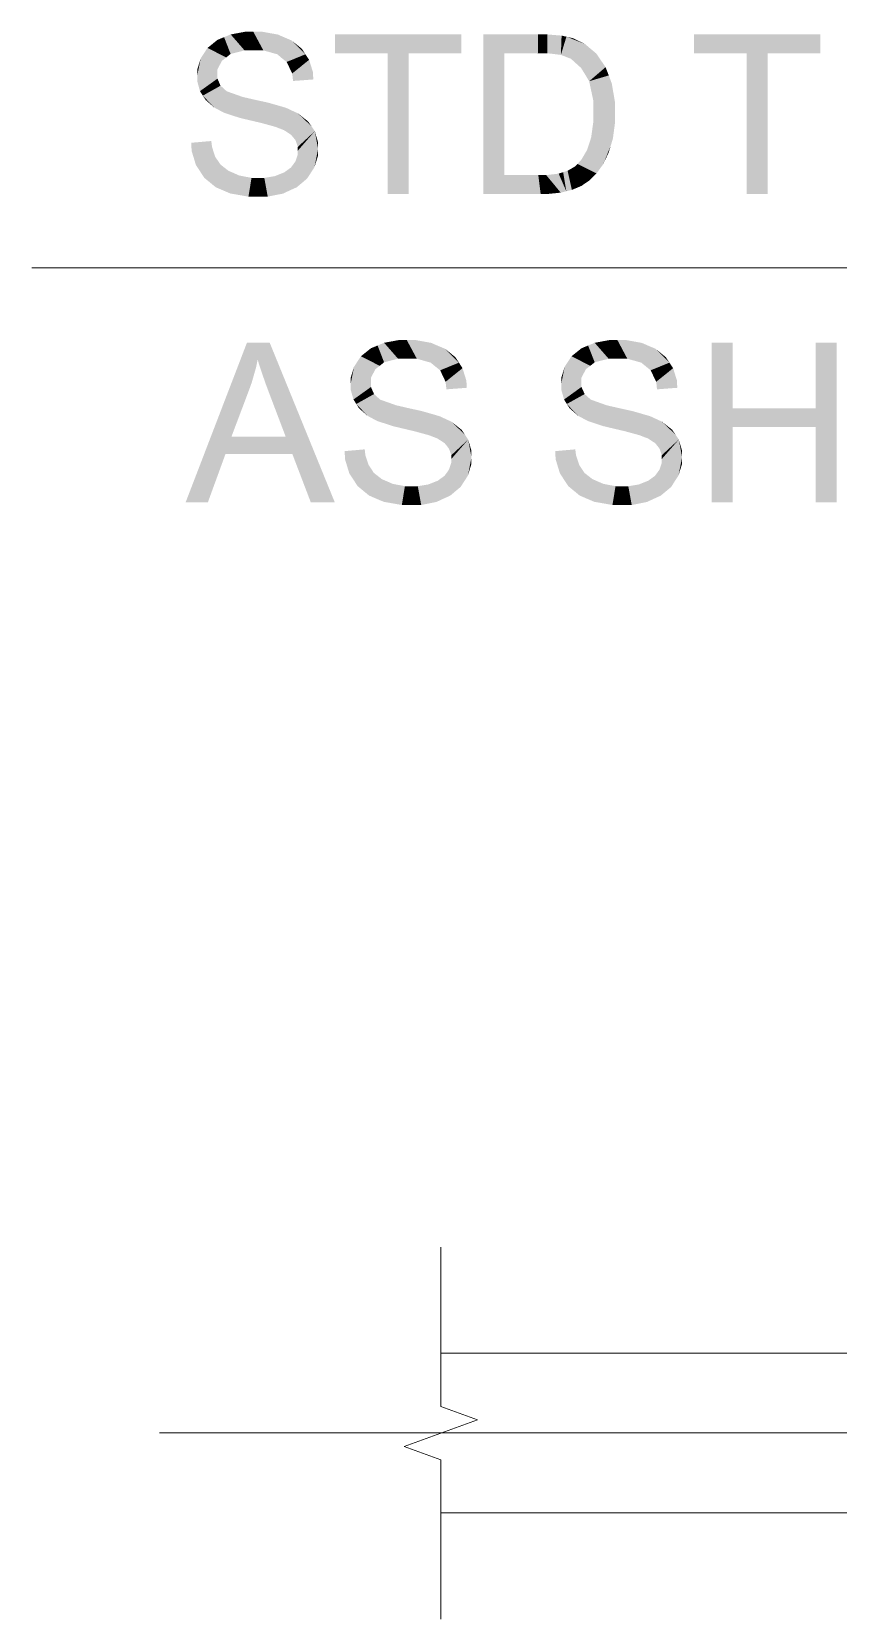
# Model space of a CAD drawing. Header units: millimetres. Extents: x 2 to 579, y 1 to 405.
# Drawn here: x 201.23 to 208.05, y 88.25 to 101.69 of the extents above; entities that cross this region are included whole.
import ezdxf

# ---------------------------------------------------------------- set-up
doc = ezdxf.new("R2010")
doc.units = ezdxf.units.MM
doc.linetypes.add('XKITLINE00', pattern=[0])
doc.layers.add('LinkedObject', color=7, linetype='Continuous', lineweight=0)

# ---------------------------------------------------------------- blocks, each defined once
blk = doc.blocks.new('*A4')
at = {"layer": 'LinkedObject'}
for points in [[(202.805, 101.619), (202.879, 101.47), (202.721, 101.551)], [(202.916, 101.5), (202.805, 101.619), (202.861, 101.642)], [(202.879, 101.47), (202.805, 101.619), (202.916, 101.5)], [(202.917, 101.665), (203.034, 101.53), (202.861, 101.642)], [(202.861, 101.642), (203.034, 101.53), (202.916, 101.5)], [(203.04, 101.688), (203.034, 101.53), (202.917, 101.665)], [(203.108, 101.688), (203.034, 101.53), (203.04, 101.688)], [(203.034, 101.53), (203.108, 101.688), (203.115, 101.53)], [(203.108, 101.688), (203.193, 101.53), (203.115, 101.53)], [(203.316, 101.664), (203.108, 101.688), (203.183, 101.688)], [(203.373, 101.639), (203.108, 101.688), (203.316, 101.664)], [(203.311, 101.497), (203.108, 101.688), (203.373, 101.639)], [(203.193, 101.53), (203.108, 101.688), (203.311, 101.497)], [(203.373, 101.639), (203.35, 101.464), (203.311, 101.497)], [(203.43, 101.615), (203.35, 101.464), (203.373, 101.639)], [(203.35, 101.464), (203.43, 101.615), (203.39, 101.432)], [(203.39, 101.432), (203.43, 101.615), (203.549, 101.497)], [(203.549, 101.497), (203.43, 101.615), (203.518, 101.544)], [(203.799, 101.665), (204.243, 101.506), (203.799, 101.506)], [(204.421, 101.506), (204.243, 101.506), (203.799, 101.665)], [(204.421, 101.506), (203.799, 101.665), (204.868, 101.665)], [(204.421, 101.506), (204.868, 101.665), (204.868, 101.506)], [(205.052, 101.665), (205.23, 101.506), (205.052, 100.315)], [(205.514, 101.506), (205.052, 101.665), (205.516, 101.665)], [(205.23, 101.506), (205.052, 101.665), (205.514, 101.506)], [(205.516, 101.665), (205.593, 101.506), (205.514, 101.506)], [(205.595, 101.665), (205.593, 101.506), (205.516, 101.665)], [(205.595, 101.665), (205.709, 101.492), (205.593, 101.506)], [(205.715, 101.655), (205.709, 101.492), (205.595, 101.665)], [(205.756, 101.646), (205.709, 101.492), (205.715, 101.655)], [(205.756, 101.646), (205.745, 101.478), (205.709, 101.492)], [(205.745, 101.478), (205.756, 101.646), (205.794, 101.459)], [(205.913, 101.584), (205.756, 101.646), (205.814, 101.632)], [(205.954, 101.549), (205.756, 101.646), (205.913, 101.584)], [(205.879, 101.382), (205.756, 101.646), (205.954, 101.549)], [(205.794, 101.459), (205.756, 101.646), (205.879, 101.382)], [(206.835, 101.665), (207.279, 101.506), (206.835, 101.506)], [(207.457, 101.506), (207.279, 101.506), (206.835, 101.665)], [(207.457, 101.506), (206.835, 101.665), (207.904, 101.665)], [(207.457, 101.506), (207.904, 101.665), (207.904, 101.506)], [(202.692, 101.507), (202.634, 101.315), (202.663, 101.462)], [(202.842, 101.441), (202.634, 101.315), (202.692, 101.507)], [(202.663, 101.462), (202.634, 101.315), (202.634, 101.367)], [(202.721, 101.551), (202.879, 101.47), (202.692, 101.507)], [(202.692, 101.507), (202.879, 101.47), (202.842, 101.441)], [(203.549, 101.497), (203.437, 101.335), (203.39, 101.432)], [(203.58, 101.45), (203.437, 101.335), (203.549, 101.497)], [(204.243, 100.315), (204.421, 101.506), (204.421, 100.315)], [(204.243, 101.506), (204.421, 101.506), (204.243, 100.315)], [(205.052, 100.315), (205.23, 101.506), (205.23, 100.474)], [(205.954, 101.549), (205.914, 101.326), (205.879, 101.382)], [(206.008, 101.504), (205.914, 101.326), (205.954, 101.549)], [(206.087, 101.388), (205.914, 101.326), (206.008, 101.504)], [(207.279, 100.315), (207.457, 101.506), (207.457, 100.315)], [(207.279, 101.506), (207.457, 101.506), (207.279, 100.315)], [(202.805, 101.369), (202.634, 101.315), (202.842, 101.441)], [(202.634, 101.315), (202.805, 101.369), (202.805, 101.327)], [(202.805, 101.291), (202.634, 101.315), (202.805, 101.327)], [(203.613, 101.344), (203.437, 101.335), (203.58, 101.45)], [(203.615, 101.284), (203.437, 101.335), (203.613, 101.344)], [(203.437, 101.335), (203.615, 101.284), (203.444, 101.271)], [(205.914, 101.326), (206.087, 101.388), (205.948, 101.269)], [(205.948, 101.269), (206.087, 101.388), (206.114, 101.318)], [(206.114, 101.318), (205.983, 101.106), (205.948, 101.269)], [(206.14, 101.248), (205.983, 101.106), (206.114, 101.318)], [(202.634, 101.315), (202.805, 101.291), (202.634, 101.269)], [(202.634, 101.269), (202.805, 101.291), (202.657, 101.185)], [(202.657, 101.185), (202.805, 101.291), (202.681, 101.147)], [(202.681, 101.147), (202.805, 101.291), (202.831, 101.231)], [(202.831, 101.231), (202.777, 101.047), (202.681, 101.147)], [(202.858, 101.207), (202.777, 101.047), (202.831, 101.231)], [(202.777, 101.047), (202.858, 101.207), (202.825, 101.021)], [(202.825, 101.021), (202.858, 101.207), (202.883, 101.184)], [(202.825, 101.021), (202.883, 101.184), (202.862, 101.002)], [(202.862, 101.002), (202.883, 101.184), (202.992, 100.959)], [(202.992, 100.959), (202.883, 101.184), (203.018, 101.136)], [(206.167, 101.087), (205.983, 101.106), (206.14, 101.248)], [(202.681, 101.147), (202.777, 101.047), (202.705, 101.11)], [(202.992, 100.959), (203.018, 101.136), (203.085, 100.937)], [(203.085, 100.937), (203.018, 101.136), (203.127, 101.111)], [(203.085, 100.937), (203.127, 101.111), (203.178, 100.915)], [(203.178, 100.915), (203.127, 101.111), (203.236, 101.087)], [(203.178, 100.915), (203.236, 101.087), (203.298, 100.882)], [(203.298, 100.882), (203.236, 101.087), (203.325, 100.871)], [(203.325, 100.871), (203.236, 101.087), (203.367, 100.855)], [(203.385, 101.044), (203.367, 100.855), (203.236, 101.087)], [(206.167, 100.997), (205.983, 101.106), (206.167, 101.087)], [(205.983, 101.106), (206.167, 100.997), (205.983, 101)], [(203.425, 101.025), (203.367, 100.855), (203.385, 101.044)], [(203.367, 100.855), (203.425, 101.025), (203.428, 100.815)], [(203.428, 100.815), (203.425, 101.025), (203.484, 100.998)], [(203.428, 100.815), (203.484, 100.998), (203.447, 100.792)], [(203.447, 100.792), (203.484, 100.998), (203.466, 100.768)], [(203.484, 100.998), (203.6, 100.888), (203.466, 100.768)], [(203.6, 100.888), (203.484, 100.998), (203.571, 100.929)], [(205.983, 100.924), (206.167, 100.92), (205.965, 100.793)], [(205.965, 100.793), (206.167, 100.92), (206.131, 100.725)], [(206.167, 100.997), (205.983, 100.924), (205.983, 101)], [(206.167, 100.92), (205.983, 100.924), (206.167, 100.997)], [(206.131, 100.725), (206.167, 100.92), (206.149, 100.784)], [(203.466, 100.768), (203.6, 100.888), (203.484, 100.713)], [(203.484, 100.713), (203.6, 100.888), (203.628, 100.846)], [(203.484, 100.713), (203.628, 100.846), (203.484, 100.681)], [(203.484, 100.681), (203.628, 100.846), (203.484, 100.649)], [(203.628, 100.846), (203.656, 100.696), (203.484, 100.649)], [(203.656, 100.696), (203.628, 100.846), (203.656, 100.75)], [(206.131, 100.725), (205.948, 100.74), (205.965, 100.793)], [(202.759, 100.712), (202.584, 100.748), (202.753, 100.763)], [(202.584, 100.748), (202.658, 100.506), (202.586, 100.681)], [(202.759, 100.712), (202.658, 100.506), (202.584, 100.748)], [(202.586, 100.681), (202.658, 100.506), (202.623, 100.559)], [(202.786, 100.629), (202.658, 100.506), (202.759, 100.712)], [(203.465, 100.592), (203.656, 100.696), (203.625, 100.541)], [(203.484, 100.649), (203.656, 100.696), (203.465, 100.592)], [(203.625, 100.541), (203.656, 100.696), (203.656, 100.642)], [(205.88, 100.601), (206.131, 100.725), (206.039, 100.528)], [(205.93, 100.686), (206.131, 100.725), (205.88, 100.601)], [(205.948, 100.74), (206.131, 100.725), (205.93, 100.686)], [(206.039, 100.528), (206.131, 100.725), (206.067, 100.567)], [(206.067, 100.567), (206.131, 100.725), (206.113, 100.665)], [(202.658, 100.506), (202.786, 100.629), (202.693, 100.452)], [(202.693, 100.452), (202.786, 100.629), (202.79, 100.372)], [(202.808, 100.597), (202.79, 100.372), (202.786, 100.629)], [(202.83, 100.564), (202.79, 100.372), (202.808, 100.597)], [(202.83, 100.564), (202.852, 100.345), (202.79, 100.372)], [(202.898, 100.511), (202.852, 100.345), (202.83, 100.564)], [(203.427, 100.539), (203.594, 100.493), (203.369, 100.497)], [(203.446, 100.565), (203.625, 100.541), (203.427, 100.539)], [(203.594, 100.493), (203.427, 100.539), (203.625, 100.541)], [(203.465, 100.592), (203.625, 100.541), (203.446, 100.565)], [(205.916, 100.406), (205.766, 100.511), (205.826, 100.546)], [(205.849, 100.569), (205.949, 100.428), (205.826, 100.546)], [(205.826, 100.546), (205.949, 100.428), (205.916, 100.406)], [(206.039, 100.528), (205.849, 100.569), (205.88, 100.601)], [(206.011, 100.489), (205.849, 100.569), (206.039, 100.528)], [(205.949, 100.428), (205.849, 100.569), (206.011, 100.489)], [(202.852, 100.345), (202.898, 100.511), (202.913, 100.319)], [(202.944, 100.491), (202.913, 100.319), (202.898, 100.511)], [(202.989, 100.471), (202.913, 100.319), (202.944, 100.491)], [(202.989, 100.471), (203.067, 100.292), (202.913, 100.319)], [(203.093, 100.451), (203.067, 100.292), (202.989, 100.471)], [(203.093, 100.451), (203.158, 100.292), (203.067, 100.292)], [(203.15, 100.451), (203.158, 100.292), (203.093, 100.451)], [(203.15, 100.451), (203.23, 100.292), (203.158, 100.292)], [(203.201, 100.451), (203.23, 100.292), (203.15, 100.451)], [(203.291, 100.466), (203.417, 100.345), (203.201, 100.451)], [(203.201, 100.451), (203.417, 100.345), (203.23, 100.292)], [(203.33, 100.482), (203.563, 100.445), (203.291, 100.466)], [(203.475, 100.371), (203.291, 100.466), (203.563, 100.445)], [(203.417, 100.345), (203.291, 100.466), (203.475, 100.371)], [(203.369, 100.497), (203.563, 100.445), (203.33, 100.482)], [(203.369, 100.497), (203.594, 100.493), (203.563, 100.445)], [(205.23, 100.474), (205.538, 100.315), (205.052, 100.315)], [(205.518, 100.474), (205.538, 100.315), (205.23, 100.474)], [(205.518, 100.474), (205.6, 100.315), (205.538, 100.315)], [(205.585, 100.474), (205.6, 100.315), (205.518, 100.474)], [(205.755, 100.338), (205.585, 100.474), (205.69, 100.487)], [(205.708, 100.326), (205.585, 100.474), (205.755, 100.338)], [(205.6, 100.315), (205.585, 100.474), (205.708, 100.326)], [(205.728, 100.499), (205.755, 100.338), (205.69, 100.487)], [(205.766, 100.511), (205.755, 100.338), (205.728, 100.499)], [(205.755, 100.338), (205.766, 100.511), (205.802, 100.349)], [(205.883, 100.383), (205.766, 100.511), (205.916, 100.406)], [(205.802, 100.349), (205.766, 100.511), (205.883, 100.383)], [(203.23, 100.292), (203.417, 100.345), (203.36, 100.318)], [(203.054, 99.055), (203.072, 98.655), (202.536, 97.705)], [(203.072, 98.655), (203.054, 99.055), (203.095, 98.719)], [(203.095, 98.719), (203.054, 99.055), (203.132, 98.848)], [(203.132, 98.848), (203.054, 99.055), (203.145, 98.913)], [(203.247, 99.055), (203.145, 98.913), (203.054, 99.055)], [(203.145, 98.913), (203.247, 99.055), (203.161, 98.858)], [(203.161, 98.858), (203.247, 99.055), (203.209, 98.718)], [(203.209, 98.718), (203.247, 99.055), (203.241, 98.632)], [(203.241, 98.632), (203.247, 99.055), (203.382, 98.26)], [(203.382, 98.26), (203.247, 99.055), (203.438, 98.114)], [(203.438, 98.114), (203.247, 99.055), (203.797, 97.705)], [(204.214, 99.055), (204.332, 98.92), (204.159, 99.032)], [(204.338, 99.078), (204.332, 98.92), (204.214, 99.055)], [(204.406, 99.078), (204.332, 98.92), (204.338, 99.078)], [(204.332, 98.92), (204.406, 99.078), (204.413, 98.92)], [(204.406, 99.078), (204.491, 98.92), (204.413, 98.92)], [(204.613, 99.054), (204.406, 99.078), (204.481, 99.078)], [(204.67, 99.029), (204.406, 99.078), (204.613, 99.054)], [(204.608, 98.887), (204.406, 99.078), (204.67, 99.029)], [(204.491, 98.92), (204.406, 99.078), (204.608, 98.887)], [(205.995, 99.055), (206.113, 98.92), (205.939, 99.032)], [(206.119, 99.078), (206.113, 98.92), (205.995, 99.055)], [(206.187, 99.078), (206.113, 98.92), (206.119, 99.078)], [(206.113, 98.92), (206.187, 99.078), (206.194, 98.92)], [(206.187, 99.078), (206.271, 98.92), (206.194, 98.92)], [(206.394, 99.054), (206.187, 99.078), (206.262, 99.078)], [(206.451, 99.029), (206.187, 99.078), (206.394, 99.054)], [(206.389, 98.887), (206.187, 99.078), (206.451, 99.029)], [(206.271, 98.92), (206.187, 99.078), (206.389, 98.887)], [(207.162, 98.5), (206.984, 97.705), (206.984, 99.055)], [(207.162, 98.5), (206.984, 99.055), (207.162, 99.055)], [(208.042, 99.055), (207.864, 98.5), (207.864, 99.055)], [(207.864, 98.341), (207.864, 98.5), (208.042, 99.055)], [(207.864, 98.341), (208.042, 99.055), (208.042, 97.705)], [(204.018, 98.941), (204.177, 98.86), (203.989, 98.897)], [(204.103, 99.009), (204.177, 98.86), (204.018, 98.941)], [(204.214, 98.89), (204.103, 99.009), (204.159, 99.032)], [(204.177, 98.86), (204.103, 99.009), (204.214, 98.89)], [(204.159, 99.032), (204.332, 98.92), (204.214, 98.89)], [(204.67, 99.029), (204.648, 98.854), (204.608, 98.887)], [(204.728, 99.005), (204.648, 98.854), (204.67, 99.029)], [(204.648, 98.854), (204.728, 99.005), (204.688, 98.822)], [(204.688, 98.822), (204.728, 99.005), (204.847, 98.887)], [(204.847, 98.887), (204.728, 99.005), (204.816, 98.934)], [(205.799, 98.941), (205.958, 98.86), (205.77, 98.897)], [(205.884, 99.009), (205.958, 98.86), (205.799, 98.941)], [(205.995, 98.89), (205.884, 99.009), (205.939, 99.032)], [(205.958, 98.86), (205.884, 99.009), (205.995, 98.89)], [(205.939, 99.032), (206.113, 98.92), (205.995, 98.89)], [(206.451, 99.029), (206.429, 98.854), (206.389, 98.887)], [(206.508, 99.005), (206.429, 98.854), (206.451, 99.029)], [(206.429, 98.854), (206.508, 99.005), (206.468, 98.822)], [(206.468, 98.822), (206.508, 99.005), (206.627, 98.887)], [(206.627, 98.887), (206.508, 99.005), (206.596, 98.934)], [(203.989, 98.897), (203.931, 98.705), (203.96, 98.852)], [(204.14, 98.831), (203.931, 98.705), (203.989, 98.897)], [(203.96, 98.852), (203.931, 98.705), (203.931, 98.757)], [(204.103, 98.759), (203.931, 98.705), (204.14, 98.831)], [(203.989, 98.897), (204.177, 98.86), (204.14, 98.831)], [(204.847, 98.887), (204.734, 98.725), (204.688, 98.822)], [(204.877, 98.84), (204.734, 98.725), (204.847, 98.887)], [(204.91, 98.734), (204.734, 98.725), (204.877, 98.84)], [(205.77, 98.897), (205.712, 98.705), (205.741, 98.852)], [(205.92, 98.831), (205.712, 98.705), (205.77, 98.897)], [(205.741, 98.852), (205.712, 98.705), (205.712, 98.757)], [(205.883, 98.759), (205.712, 98.705), (205.92, 98.831)], [(205.77, 98.897), (205.958, 98.86), (205.92, 98.831)], [(206.627, 98.887), (206.515, 98.725), (206.468, 98.822)], [(206.658, 98.84), (206.515, 98.725), (206.627, 98.887)], [(206.691, 98.734), (206.515, 98.725), (206.658, 98.84)], [(202.536, 97.705), (203.072, 98.655), (202.923, 98.26)], [(203.931, 98.705), (204.103, 98.759), (204.103, 98.717)], [(204.103, 98.681), (203.931, 98.705), (204.103, 98.717)], [(203.931, 98.705), (204.103, 98.681), (203.931, 98.659)], [(203.931, 98.659), (204.103, 98.681), (203.955, 98.575)], [(203.955, 98.575), (204.103, 98.681), (203.979, 98.537)], [(203.979, 98.537), (204.103, 98.681), (204.129, 98.621)], [(204.913, 98.674), (204.734, 98.725), (204.91, 98.734)], [(204.734, 98.725), (204.913, 98.674), (204.741, 98.661)], [(205.712, 98.705), (205.883, 98.759), (205.883, 98.717)], [(205.883, 98.681), (205.712, 98.705), (205.883, 98.717)], [(205.712, 98.705), (205.883, 98.681), (205.712, 98.659)], [(205.712, 98.659), (205.883, 98.681), (205.736, 98.575)], [(205.736, 98.575), (205.883, 98.681), (205.759, 98.537)], [(205.759, 98.537), (205.883, 98.681), (205.91, 98.621)], [(206.693, 98.674), (206.515, 98.725), (206.691, 98.734)], [(206.515, 98.725), (206.693, 98.674), (206.522, 98.661)], [(204.129, 98.621), (204.074, 98.437), (203.979, 98.537)], [(203.979, 98.537), (204.074, 98.437), (204.002, 98.5)], [(204.155, 98.597), (204.074, 98.437), (204.129, 98.621)], [(204.074, 98.437), (204.155, 98.597), (204.122, 98.411)], [(204.122, 98.411), (204.155, 98.597), (204.181, 98.574)], [(204.122, 98.411), (204.181, 98.574), (204.159, 98.392)], [(204.159, 98.392), (204.181, 98.574), (204.29, 98.349)], [(204.29, 98.349), (204.181, 98.574), (204.316, 98.526)], [(204.29, 98.349), (204.316, 98.526), (204.383, 98.327)], [(204.383, 98.327), (204.316, 98.526), (204.424, 98.501)], [(204.383, 98.327), (204.424, 98.501), (204.475, 98.305)], [(204.475, 98.305), (204.424, 98.501), (204.533, 98.477)], [(205.91, 98.621), (205.855, 98.437), (205.759, 98.537)], [(205.759, 98.537), (205.855, 98.437), (205.783, 98.5)], [(205.936, 98.597), (205.855, 98.437), (205.91, 98.621)], [(205.855, 98.437), (205.936, 98.597), (205.903, 98.411)], [(205.903, 98.411), (205.936, 98.597), (205.962, 98.574)], [(205.903, 98.411), (205.962, 98.574), (205.94, 98.392)], [(205.94, 98.392), (205.962, 98.574), (206.07, 98.349)], [(206.07, 98.349), (205.962, 98.574), (206.096, 98.526)], [(206.07, 98.349), (206.096, 98.526), (206.163, 98.327)], [(206.163, 98.327), (206.096, 98.526), (206.205, 98.501)], [(206.163, 98.327), (206.205, 98.501), (206.256, 98.305)], [(206.256, 98.305), (206.205, 98.501), (206.314, 98.477)], [(207.162, 98.341), (206.984, 97.705), (207.162, 98.5)], [(207.162, 98.5), (207.864, 98.341), (207.162, 98.341)], [(207.864, 98.5), (207.864, 98.341), (207.162, 98.5)], [(204.475, 98.305), (204.533, 98.477), (204.596, 98.272)], [(204.596, 98.272), (204.533, 98.477), (204.623, 98.261)], [(204.623, 98.261), (204.533, 98.477), (204.665, 98.245)], [(204.682, 98.434), (204.665, 98.245), (204.533, 98.477)], [(204.723, 98.415), (204.665, 98.245), (204.682, 98.434)], [(204.665, 98.245), (204.723, 98.415), (204.726, 98.205)], [(204.726, 98.205), (204.723, 98.415), (204.782, 98.388)], [(204.726, 98.205), (204.782, 98.388), (204.745, 98.182)], [(204.745, 98.182), (204.782, 98.388), (204.763, 98.158)], [(204.782, 98.388), (204.897, 98.278), (204.763, 98.158)], [(204.897, 98.278), (204.782, 98.388), (204.869, 98.319)], [(206.256, 98.305), (206.314, 98.477), (206.376, 98.272)], [(206.376, 98.272), (206.314, 98.477), (206.403, 98.261)], [(206.403, 98.261), (206.314, 98.477), (206.446, 98.245)], [(206.463, 98.434), (206.446, 98.245), (206.314, 98.477)], [(206.504, 98.415), (206.446, 98.245), (206.463, 98.434)], [(206.446, 98.245), (206.504, 98.415), (206.507, 98.205)], [(206.507, 98.205), (206.504, 98.415), (206.563, 98.388)], [(206.507, 98.205), (206.563, 98.388), (206.525, 98.182)], [(206.525, 98.182), (206.563, 98.388), (206.544, 98.158)], [(206.563, 98.388), (206.678, 98.278), (206.544, 98.158)], [(206.678, 98.278), (206.563, 98.388), (206.65, 98.319)], [(202.873, 98.114), (202.536, 97.705), (202.923, 98.26)], [(202.923, 98.26), (203.438, 98.114), (202.873, 98.114)], [(203.382, 98.26), (203.438, 98.114), (202.923, 98.26)], [(204.763, 98.158), (204.897, 98.278), (204.782, 98.103)], [(204.782, 98.103), (204.897, 98.278), (204.925, 98.236)], [(204.782, 98.103), (204.925, 98.236), (204.782, 98.071)], [(204.782, 98.071), (204.925, 98.236), (204.782, 98.04)], [(204.925, 98.236), (204.953, 98.086), (204.782, 98.04)], [(204.953, 98.086), (204.925, 98.236), (204.953, 98.14)], [(206.544, 98.158), (206.678, 98.278), (206.562, 98.103)], [(206.562, 98.103), (206.678, 98.278), (206.706, 98.236)], [(206.562, 98.103), (206.706, 98.236), (206.562, 98.071)], [(206.562, 98.071), (206.706, 98.236), (206.562, 98.04)], [(206.706, 98.236), (206.734, 98.086), (206.562, 98.04)], [(206.734, 98.086), (206.706, 98.236), (206.734, 98.14)], [(206.984, 97.705), (207.162, 98.341), (207.162, 97.705)], [(207.864, 98.341), (208.042, 97.705), (207.864, 97.705)], [(202.536, 97.705), (202.873, 98.114), (202.724, 97.705)], [(203.438, 98.114), (203.797, 97.705), (203.594, 97.705)], [(204.056, 98.102), (203.881, 98.138), (204.05, 98.153)], [(203.881, 98.138), (203.955, 97.896), (203.883, 98.071)], [(204.056, 98.102), (203.955, 97.896), (203.881, 98.138)], [(204.084, 98.019), (203.955, 97.896), (204.056, 98.102)], [(205.837, 98.102), (205.662, 98.138), (205.831, 98.153)], [(205.662, 98.138), (205.736, 97.896), (205.664, 98.071)], [(205.837, 98.102), (205.736, 97.896), (205.662, 98.138)], [(205.865, 98.019), (205.736, 97.896), (205.837, 98.102)], [(203.883, 98.071), (203.955, 97.896), (203.92, 97.949)], [(203.955, 97.896), (204.084, 98.019), (203.99, 97.842)], [(203.99, 97.842), (204.084, 98.019), (204.087, 97.762)], [(204.106, 97.987), (204.087, 97.762), (204.084, 98.019)], [(204.127, 97.954), (204.087, 97.762), (204.106, 97.987)], [(204.763, 97.982), (204.923, 97.931), (204.744, 97.955)], [(204.763, 97.982), (204.953, 98.086), (204.923, 97.931)], [(204.782, 98.04), (204.953, 98.086), (204.763, 97.982)], [(204.923, 97.931), (204.953, 98.086), (204.953, 98.032)], [(205.664, 98.071), (205.736, 97.896), (205.701, 97.949)], [(205.736, 97.896), (205.865, 98.019), (205.771, 97.842)], [(205.771, 97.842), (205.865, 98.019), (205.868, 97.762)], [(205.886, 97.987), (205.868, 97.762), (205.865, 98.019)], [(205.908, 97.954), (205.868, 97.762), (205.886, 97.987)], [(206.543, 97.982), (206.703, 97.931), (206.524, 97.955)], [(206.543, 97.982), (206.734, 98.086), (206.703, 97.931)], [(206.562, 98.04), (206.734, 98.086), (206.543, 97.982)], [(206.703, 97.931), (206.734, 98.086), (206.734, 98.032)], [(204.127, 97.954), (204.149, 97.735), (204.087, 97.762)], [(204.195, 97.901), (204.149, 97.735), (204.127, 97.954)], [(204.149, 97.735), (204.195, 97.901), (204.211, 97.709)], [(204.241, 97.881), (204.211, 97.709), (204.195, 97.901)], [(204.287, 97.861), (204.211, 97.709), (204.241, 97.881)], [(204.287, 97.861), (204.364, 97.682), (204.211, 97.709)], [(204.39, 97.841), (204.364, 97.682), (204.287, 97.861)], [(204.39, 97.841), (204.455, 97.682), (204.364, 97.682)], [(204.448, 97.841), (204.455, 97.682), (204.39, 97.841)], [(204.448, 97.841), (204.528, 97.682), (204.455, 97.682)], [(204.499, 97.841), (204.528, 97.682), (204.448, 97.841)], [(204.589, 97.856), (204.715, 97.735), (204.499, 97.841)], [(204.499, 97.841), (204.715, 97.735), (204.528, 97.682)], [(204.628, 97.872), (204.861, 97.835), (204.589, 97.856)], [(204.773, 97.761), (204.589, 97.856), (204.861, 97.835)], [(204.715, 97.735), (204.589, 97.856), (204.773, 97.761)], [(204.667, 97.887), (204.861, 97.835), (204.628, 97.872)], [(204.725, 97.929), (204.892, 97.883), (204.667, 97.887)], [(204.667, 97.887), (204.892, 97.883), (204.861, 97.835)], [(204.744, 97.955), (204.923, 97.931), (204.725, 97.929)], [(204.892, 97.883), (204.725, 97.929), (204.923, 97.931)], [(205.908, 97.954), (205.93, 97.735), (205.868, 97.762)], [(205.976, 97.901), (205.93, 97.735), (205.908, 97.954)], [(205.93, 97.735), (205.976, 97.901), (205.992, 97.709)], [(206.022, 97.881), (205.992, 97.709), (205.976, 97.901)], [(206.068, 97.861), (205.992, 97.709), (206.022, 97.881)], [(206.068, 97.861), (206.145, 97.682), (205.992, 97.709)], [(206.171, 97.841), (206.145, 97.682), (206.068, 97.861)], [(206.171, 97.841), (206.236, 97.682), (206.145, 97.682)], [(206.228, 97.841), (206.236, 97.682), (206.171, 97.841)], [(206.228, 97.841), (206.308, 97.682), (206.236, 97.682)], [(206.279, 97.841), (206.308, 97.682), (206.228, 97.841)], [(206.369, 97.856), (206.496, 97.735), (206.279, 97.841)], [(206.279, 97.841), (206.496, 97.735), (206.308, 97.682)], [(206.408, 97.872), (206.642, 97.835), (206.369, 97.856)], [(206.553, 97.761), (206.369, 97.856), (206.642, 97.835)], [(206.496, 97.735), (206.369, 97.856), (206.553, 97.761)], [(206.447, 97.887), (206.642, 97.835), (206.408, 97.872)], [(206.505, 97.929), (206.672, 97.883), (206.447, 97.887)], [(206.447, 97.887), (206.672, 97.883), (206.642, 97.835)], [(206.524, 97.955), (206.703, 97.931), (206.505, 97.929)], [(206.672, 97.883), (206.505, 97.929), (206.703, 97.931)], [(204.528, 97.682), (204.715, 97.735), (204.657, 97.708)], [(206.308, 97.682), (206.496, 97.735), (206.438, 97.708)]]:
    blk.add_hatch(color=7, dxfattribs=at).paths.add_polyline_path(points, flags=17)
at = {"layer": 'LinkedObject', "color": 6, "linetype": 'XKITLINE00', "lineweight": 0}
for p, q in [((217.111, 99.689), (201.235, 99.689)), ((202.314, 89.827), (215.488, 89.827))]:
    blk.add_line(p, q, dxfattribs=at)
at = {"layer": 'LinkedObject', "color": 7, "linetype": 'XKITLINE00', "lineweight": 0}
for p, q in [((204.694, 91.4), (204.694, 90.05)), ((204.694, 90.502), (233.828, 90.502)), ((204.694, 90.05), (205.004, 89.938)), ((205.004, 89.938), (204.385, 89.713)), ((204.385, 89.713), (204.694, 89.6)), ((204.694, 89.6), (204.694, 88.25)), ((233.828, 89.152), (204.694, 89.152))]:
    blk.add_line(p, q, dxfattribs=at)

msp = doc.modelspace()

# ---------------------------------------------------------------- block references
at = {"lineweight": 0}
msp.add_blockref('*A4', (0, 0), dxfattribs=at)

doc.saveas('drawing.dxf')
